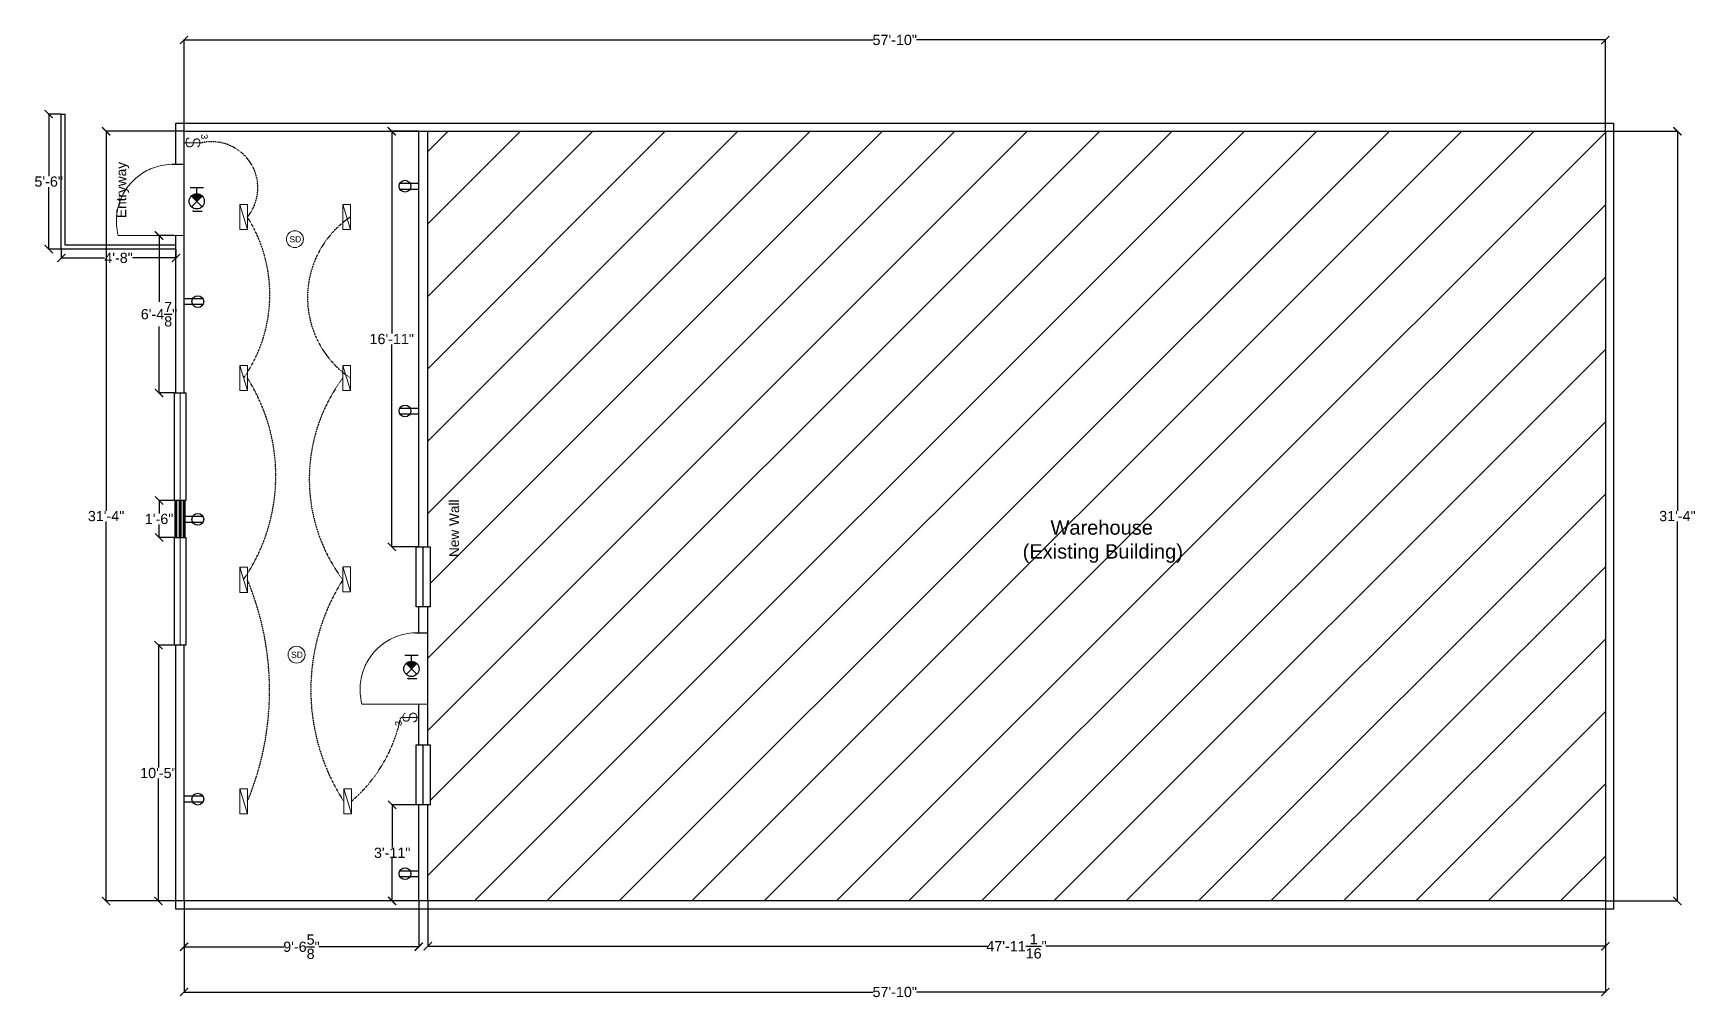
# Model space of a CAD drawing. Header units: inches. Extents: x -323 to 3091, y -1634 to 976.
# Drawn here: x 930 to 1742, y -416 to 55 of the extents above; entities that cross this region are included whole.
import ezdxf

# ---------------------------------------------------------------- set-up
doc = ezdxf.new("R2010")
doc.units = ezdxf.units.IN
doc.header["$MEASUREMENT"] = 0
doc.linetypes.add('ACAD_ISO02W100', pattern=[15, 12, -3])
doc.layers.add('Electrical', color=7, linetype='Continuous', lineweight=20, true_color=0xff0a0a)
doc.layers.add('PDF2_Geometry', color=7, linetype='Continuous')
doc.layers.add('PDF2_Text', color=7, linetype='Continuous')
doc.styles.add('PDF Arial', font='arial.ttf')
doc.styles.get("Standard").update_dxf_attribs({"font": 'arial.ttf'})
doc.dimstyles.get("Standard").update_dxf_attribs({"dimtxt": 5, "dimasz": 0.18, "dimexe": 0.18, "dimexo": 0.0625, "dimgap": 0.09, "dimtad": 0, "dimtih": 1, "dimtoh": 1, "dimdec": 4, "dimzin": 0, "dimdsep": 46, "dimlunit": 4, "dimtxsty": 'Standard', "dimcen": 0.09, "dimadec": 0, "dimazin": 0, "dimtfac": 1, "dimtdec": 4, "dimtofl": 0, "dimtmove": 0, "dimatfit": 3, "dimfxl": 1, "dimtolj": 1, "dimtzin": 0, "dimarcsym": 0})

# ---------------------------------------------------------------- blocks, each defined once
blk = doc.blocks.new('_ArchTick')
at = {"color": 0, "linetype": 'ByBlock', "const_width": 0.15}
blk.add_lwpolyline([(-0.5, -0.5), (0.5, 0.5)], dxfattribs=at)
blk = doc.blocks.new('*D36')
at = {"color": 0, "lineweight": -2, "transparency": 16777216}
for p, q in [((1003.25, -368.65), (1003.25, -413.25)), ((1697.27, -368.65), (1697.27, -413.25)), ((1003.25, -413.07), (1339.64, -413.07)), ((1697.27, -413.07), (1360.88, -413.07))]:
    blk.add_line(p, q, dxfattribs=at)
at = {"layer": 'Defpoints', "color": 0, "transparency": 16777216}
for p in [(1003.25, -368.59), (1697.27, -368.59), (1003.25, -413.07)]:
    blk.add_point(p, dxfattribs=at)
at = {"color": 0, "lineweight": -2, "transparency": 16777216, "xscale": 4, "yscale": 4, "zscale": 4, "rotation": 180}
blk.add_blockref('_ArchTick', (1003.25, -413.07), dxfattribs=at)
at = {"color": 0, "lineweight": -2, "transparency": 16777216, "xscale": 4, "yscale": 4, "zscale": 4}
blk.add_blockref('_ArchTick', (1697.27, -413.07), dxfattribs=at)
at = {"color": 1, "transparency": 16777216, "insert": (1350.26, -413.07), "char_height": 5, "attachment_point": 5}
blk.add_mtext('\\A1;57\'-10"', dxfattribs=at)
blk = doc.blocks.new('*D37')
at = {"color": 0, "lineweight": -2, "transparency": 16777216}
for p, q in [((1697.33, 7.42), (1732.64, 7.42)), ((1732.46, 7.42), (1732.46, -177.94)), ((1732.46, -368.59), (1732.46, -183.23)), ((1697.33, -368.59), (1732.64, -368.59))]:
    blk.add_line(p, q, dxfattribs=at)
at = {"layer": 'Defpoints', "color": 0, "transparency": 16777216}
for p in [(1697.27, 7.42), (1732.46, 7.42), (1697.27, -368.59)]:
    blk.add_point(p, dxfattribs=at)
at = {"color": 0, "lineweight": -2, "transparency": 16777216, "xscale": 4, "yscale": 4, "zscale": 4}
for p, rotation in [((1732.46, 7.42), 90), ((1732.46, -368.59), 270)]:
    blk.add_blockref('_ArchTick', p, dxfattribs=dict(at, rotation=rotation))
at = {"color": 1, "transparency": 16777216, "insert": (1732.46, -180.59), "char_height": 5, "attachment_point": 5}
blk.add_mtext('\\A1;31\'-4"', dxfattribs=at)
blk = doc.blocks.new('*D38')
at = {"color": 0, "lineweight": -2, "transparency": 16777216}
for p, q in [((1003.25, -368.65), (1003.25, -391.13)), ((1117.85, -368.65), (1117.85, -391.13)), ((1003.25, -390.95), (1051.99, -390.95)), ((1117.85, -390.95), (1069.11, -390.95))]:
    blk.add_line(p, q, dxfattribs=at)
at = {"layer": 'Defpoints', "color": 0, "transparency": 16777216}
for p in [(1003.25, -368.59), (1117.85, -368.59), (1003.25, -390.95)]:
    blk.add_point(p, dxfattribs=at)
at = {"color": 0, "lineweight": -2, "transparency": 16777216, "xscale": 4, "yscale": 4, "zscale": 4, "rotation": 180}
blk.add_blockref('_ArchTick', (1003.25, -390.95), dxfattribs=at)
at = {"color": 0, "lineweight": -2, "transparency": 16777216, "xscale": 4, "yscale": 4, "zscale": 4}
blk.add_blockref('_ArchTick', (1117.85, -390.95), dxfattribs=at)
at = {"color": 1, "transparency": 16777216, "insert": (1060.55, -390.95), "char_height": 5, "attachment_point": 5}
blk.add_mtext('\\A1;9\'-6{\\H1x;\\S5/8;}"', dxfattribs=at)
blk = doc.blocks.new('*D39')
at = {"color": 0, "lineweight": -2, "transparency": 16777216}
for p, q in [((943.25, -50.24), (943.25, -54.67)), ((943.25, -54.49), (964.41, -54.49)), ((999.25, -54.49), (978.09, -54.49)), ((999.25, -50.24), (999.25, -54.67))]:
    blk.add_line(p, q, dxfattribs=at)
at = {"layer": 'Defpoints', "color": 0, "transparency": 16777216}
for p in [(943.25, -50.18), (943.25, -54.49), (999.25, -50.18)]:
    blk.add_point(p, dxfattribs=at)
at = {"color": 0, "lineweight": -2, "transparency": 16777216, "xscale": 4, "yscale": 4, "zscale": 4, "rotation": 180}
blk.add_blockref('_ArchTick', (943.25, -54.49), dxfattribs=at)
at = {"color": 0, "lineweight": -2, "transparency": 16777216, "xscale": 4, "yscale": 4, "zscale": 4}
blk.add_blockref('_ArchTick', (999.25, -54.49), dxfattribs=at)
at = {"color": 1, "transparency": 16777216, "insert": (971.25, -54.49), "char_height": 5, "attachment_point": 5}
blk.add_mtext('\\A1;4\'-8"', dxfattribs=at)
blk = doc.blocks.new('*D40')
at = {"color": 0, "lineweight": -2, "transparency": 16777216}
for p, q in [((943.19, 15.82), (936.95, 15.82)), ((937.13, 15.82), (937.13, -14.54)), ((937.13, -50.18), (937.13, -19.82)), ((943.19, -50.18), (936.95, -50.18))]:
    blk.add_line(p, q, dxfattribs=at)
at = {"layer": 'Defpoints', "color": 0, "transparency": 16777216}
for p in [(937.13, 15.82), (943.25, 15.82), (943.25, -50.18)]:
    blk.add_point(p, dxfattribs=at)
at = {"color": 0, "lineweight": -2, "transparency": 16777216, "xscale": 4, "yscale": 4, "zscale": 4}
for p, rotation in [((937.13, 15.82), 90), ((937.13, -50.18), 270)]:
    blk.add_blockref('_ArchTick', p, dxfattribs=dict(at, rotation=rotation))
at = {"color": 1, "transparency": 16777216, "insert": (937.13, -17.18), "char_height": 5, "attachment_point": 5}
blk.add_mtext('\\A1;5\'-6"', dxfattribs=at)
blk = doc.blocks.new('*D33')
at = {"color": 0, "lineweight": -2, "transparency": 16777216}
for p, q in [((1001.15, -243.61), (990.53, -243.61)), ((990.71, -243.61), (990.71, -303.46)), ((990.71, -368.59), (990.71, -308.74)), ((1003.19, -368.59), (990.53, -368.59))]:
    blk.add_line(p, q, dxfattribs=at)
at = {"layer": 'Defpoints', "color": 0, "transparency": 16777216}
for p in [(990.71, -243.61), (1001.21, -243.61), (1003.25, -368.59)]:
    blk.add_point(p, dxfattribs=at)
at = {"color": 0, "lineweight": -2, "transparency": 16777216, "xscale": 4, "yscale": 4, "zscale": 4}
for p, rotation in [((990.71, -243.61), 90), ((990.71, -368.59), 270)]:
    blk.add_blockref('_ArchTick', p, dxfattribs=dict(at, rotation=rotation))
at = {"color": 1, "transparency": 16777216, "insert": (990.71, -306.1), "char_height": 5, "attachment_point": 5}
blk.add_mtext('\\A1;10\'-5"', dxfattribs=at)
blk = doc.blocks.new('*D41')
at = {"color": 0, "lineweight": -2, "transparency": 16777216}
for p, q in [((999.19, -172.98), (990.87, -172.98)), ((991.05, -172.98), (991.05, -179.36)), ((991.05, -191.01), (991.05, -184.64)), ((999.19, -191.01), (990.87, -191.01))]:
    blk.add_line(p, q, dxfattribs=at)
at = {"layer": 'Defpoints', "color": 0, "transparency": 16777216}
for p in [(991.05, -172.98), (999.25, -172.98), (999.25, -191.01)]:
    blk.add_point(p, dxfattribs=at)
at = {"color": 0, "lineweight": -2, "transparency": 16777216, "xscale": 4, "yscale": 4, "zscale": 4}
for p, rotation in [((991.05, -172.98), 90), ((991.05, -191.01), 270)]:
    blk.add_blockref('_ArchTick', p, dxfattribs=dict(at, rotation=rotation))
at = {"color": 1, "transparency": 16777216, "insert": (991.05, -182), "char_height": 5, "attachment_point": 5}
blk.add_mtext('\\A1;1\'-6"', dxfattribs=at)
blk = doc.blocks.new('*D35')
at = {"color": 0, "lineweight": -2, "transparency": 16777216}
for p, q in [((1003.19, 7.42), (964.97, 7.42)), ((965.15, 7.42), (965.15, -177.94)), ((965.15, -368.59), (965.15, -183.23)), ((999.19, -368.59), (964.97, -368.59))]:
    blk.add_line(p, q, dxfattribs=at)
at = {"layer": 'Defpoints', "color": 0, "transparency": 16777216}
for p in [(965.15, 7.42), (1003.25, 7.42), (999.25, -368.59)]:
    blk.add_point(p, dxfattribs=at)
at = {"color": 0, "lineweight": -2, "transparency": 16777216, "xscale": 4, "yscale": 4, "zscale": 4}
for p, rotation in [((965.15, 7.42), 90), ((965.15, -368.59), 270)]:
    blk.add_blockref('_ArchTick', p, dxfattribs=dict(at, rotation=rotation))
at = {"color": 1, "transparency": 16777216, "insert": (965.15, -180.59), "char_height": 5, "attachment_point": 5}
blk.add_mtext('\\A1;31\'-4"', dxfattribs=at)
blk = doc.blocks.new('*D42')
at = {"color": 0, "lineweight": -2, "transparency": 16777216}
for p, q in [((998.45, -43.51), (990.82, -43.51)), ((991, -43.51), (991, -75.96)), ((991, -120.39), (991, -87.93)), ((998.45, -120.39), (990.82, -120.39))]:
    blk.add_line(p, q, dxfattribs=at)
at = {"layer": 'Defpoints', "color": 0, "transparency": 16777216}
for p in [(991, -43.51), (998.51, -43.51), (998.51, -120.39)]:
    blk.add_point(p, dxfattribs=at)
at = {"color": 0, "lineweight": -2, "transparency": 16777216, "xscale": 4, "yscale": 4, "zscale": 4}
for p, rotation in [((991, -43.51), 90), ((991, -120.39), 270)]:
    blk.add_blockref('_ArchTick', p, dxfattribs=dict(at, rotation=rotation))
at = {"color": 1, "transparency": 16777216, "insert": (991, -81.95), "char_height": 5, "attachment_point": 5}
blk.add_mtext('\\A1;6\'-4{\\H1x;\\S7/8;}"', dxfattribs=at)
blk = doc.blocks.new('*D34')
at = {"color": 0, "lineweight": -2, "transparency": 16777216}
for p, q in [((1117.79, -321.59), (1104.67, -321.59)), ((1104.85, -321.59), (1104.85, -342.45)), ((1104.85, -368.59), (1104.85, -347.74)), ((1117.79, -368.59), (1104.67, -368.59))]:
    blk.add_line(p, q, dxfattribs=at)
at = {"layer": 'Defpoints', "color": 0, "transparency": 16777216}
for p in [(1104.85, -321.59), (1117.85, -321.59), (1117.85, -368.59)]:
    blk.add_point(p, dxfattribs=at)
at = {"color": 0, "lineweight": -2, "transparency": 16777216, "xscale": 4, "yscale": 4, "zscale": 4}
for p, rotation in [((1104.85, -321.59), 90), ((1104.85, -368.59), 270)]:
    blk.add_blockref('_ArchTick', p, dxfattribs=dict(at, rotation=rotation))
at = {"color": 1, "transparency": 16777216, "insert": (1104.85, -345.09), "char_height": 5, "attachment_point": 5}
blk.add_mtext('\\A1;3\'-11"', dxfattribs=at)
blk = doc.blocks.new('*D43')
at = {"color": 0, "lineweight": -2, "transparency": 16777216}
for p, q in [((1117.79, 7.42), (1104.47, 7.42)), ((1104.65, 7.42), (1104.65, -91.45)), ((1104.65, -195.61), (1104.65, -96.74)), ((1117.79, -195.61), (1104.47, -195.61))]:
    blk.add_line(p, q, dxfattribs=at)
at = {"layer": 'Defpoints', "color": 0, "transparency": 16777216}
for p in [(1117.85, 7.42), (1104.65, -195.61), (1117.85, -195.61)]:
    blk.add_point(p, dxfattribs=at)
at = {"color": 0, "lineweight": -2, "transparency": 16777216, "xscale": 4, "yscale": 4, "zscale": 4}
for p, rotation in [((1104.65, 7.42), 90), ((1104.65, -195.61), 270)]:
    blk.add_blockref('_ArchTick', p, dxfattribs=dict(at, rotation=rotation))
at = {"color": 1, "transparency": 16777216, "insert": (1104.65, -94.09), "char_height": 5, "attachment_point": 5}
blk.add_mtext('\\A1;16\'-11"', dxfattribs=at)
blk = doc.blocks.new('*D44')
at = {"color": 0, "lineweight": -2, "transparency": 16777216}
for p, q in [((1122.21, -368.65), (1122.21, -390.87)), ((1697.27, -368.65), (1697.27, -390.87)), ((1122.21, -390.69), (1395.51, -390.69)), ((1697.27, -390.69), (1423.97, -390.69))]:
    blk.add_line(p, q, dxfattribs=at)
at = {"layer": 'Defpoints', "color": 0, "transparency": 16777216}
for p in [(1122.21, -368.59), (1697.27, -368.59), (1697.27, -390.69)]:
    blk.add_point(p, dxfattribs=at)
at = {"color": 0, "lineweight": -2, "transparency": 16777216, "xscale": 4, "yscale": 4, "zscale": 4, "rotation": 180}
blk.add_blockref('_ArchTick', (1122.21, -390.69), dxfattribs=at)
at = {"color": 0, "lineweight": -2, "transparency": 16777216, "xscale": 4, "yscale": 4, "zscale": 4}
blk.add_blockref('_ArchTick', (1697.27, -390.69), dxfattribs=at)
at = {"color": 1, "transparency": 16777216, "insert": (1409.74, -390.69), "char_height": 5, "attachment_point": 5}
blk.add_mtext('\\A1;47\'-11{\\H1x;\\S1/16;}"', dxfattribs=at)
blk = doc.blocks.new('Smoke Detector')
at = {"layer": 'Electrical', "transparency": 33554687}
blk.add_circle((0, 2.75), 4.12, dxfattribs=at)
at = {"layer": 'Electrical', "transparency": 33554687, "insert": (1.58, 0.02), "char_height": 3, "width": 5.82, "attachment_point": 7, "rotation": 90}
blk.add_mtext('\\fArial|b0|i0|c0|p0;SD\\P', dxfattribs=at)
blk = doc.blocks.new('Three Way')
at = {"layer": 'Electrical', "transparency": 33554687}
blk.add_line((0.84, 0), (0.84, 7), dxfattribs=at)
blk.add_lwpolyline([(-0.91, 2.01), (-0.91, 1.81), (-0.86, 1.61), (-0.79, 1.42), (-0.68, 1.25), (-0.55, 1.1), (-0.51, 1.06), (-0.38, 0.97), (-0.18, 0.88), (0.15, 0.79), (0.64, 0.76), (1.14, 0.8), (1.54, 0.91), (1.79, 1.02), (1.91, 1.1), (2.16, 1.31), (2.31, 1.49), (2.41, 1.66), (2.47, 1.81), (2.5, 1.96), (2.5, 2.03), (2.49, 2.18), (2.43, 2.43), (2.28, 2.77), (2.07, 3.08), (1.86, 3.3), (1.77, 3.37), (1.67, 3.44), (1.49, 3.51), (0.23, 3.71), (0.07, 3.76), (-0.01, 3.81), (-0.06, 3.84), (-0.28, 4.05), (-0.47, 4.29), (-0.58, 4.51), (-0.65, 4.7), (-0.68, 4.87), (-0.68, 5.01), (-0.66, 5.17), (-0.6, 5.33), (-0.51, 5.5), (-0.36, 5.69), (-0.15, 5.87), (0.02, 5.98), (0.23, 6.07), (0.54, 6.15), (0.92, 6.17), (1.25, 6.14), (1.44, 6.09), (1.73, 5.97), (1.98, 5.82), (2.21, 5.62), (2.4, 5.38), (2.49, 5.24)], dxfattribs=at)
at = {"layer": 'Electrical', "transparency": 33554687, "insert": (-2.5, 6.56), "char_height": 2.5628, "width": 2.0222, "attachment_point": 7}
blk.add_mtext('\\fArial|b0|i0|c0|p0;3\\P', dxfattribs=at)
blk = doc.blocks.new('*D45')
at = {"color": 0, "lineweight": -2, "transparency": 16777216}
for p, q in [((1003.25, 7.48), (1003.25, 52.18)), ((1003.25, 52), (1339.64, 52)), ((1697.27, 52), (1360.88, 52)), ((1697.27, 7.48), (1697.27, 52.18))]:
    blk.add_line(p, q, dxfattribs=at)
at = {"layer": 'Defpoints', "color": 0, "transparency": 16777216}
for p in [(1697.27, 52), (1003.25, 7.42), (1697.27, 7.42)]:
    blk.add_point(p, dxfattribs=at)
at = {"color": 0, "lineweight": -2, "transparency": 16777216, "xscale": 4, "yscale": 4, "zscale": 4, "rotation": 180}
blk.add_blockref('_ArchTick', (1003.25, 52), dxfattribs=at)
at = {"color": 0, "lineweight": -2, "transparency": 16777216, "xscale": 4, "yscale": 4, "zscale": 4}
blk.add_blockref('_ArchTick', (1697.27, 52), dxfattribs=at)
at = {"color": 1, "transparency": 16777216, "insert": (1350.26, 52), "char_height": 5, "attachment_point": 5}
blk.add_mtext('\\A1;57\'-10"', dxfattribs=at)

msp = doc.modelspace()

# ---------------------------------------------------------------- hatches: boundary and pattern name
h = msp.add_hatch()
h.set_pattern_fill('ANSI31', color=256, scale=200)
h.set_pattern_definition([(45, (1245.423, -20.744), (-17.6777, 17.6777), [])])
h.paths.add_polyline_path([(1122.21229, 7.41889), (1122.21229, -195.60791), (1123.44813, -195.60791), (1123.44813, -224.82909), (1122.21229, -224.82909), (1122.21229, -237.6449), (1122.21229, -272.38175), (1122.21229, -292.37032), (1123.44813, -292.37032), (1123.44813, -321.5915), (1122.21229, -321.5915), (1122.21229, -368.59001), (1697.26759, -368.59001), (1697.26759, 7.41889)])
h.paths.add_polyline_path([(1410.39776, -205.1989), (1492.1631, -205.1989), (1492.1631, -178.9879), (1410.39776, -178.9879)], flags=24)
h.paths.add_polyline_path([(1140.10894, -202.2863), (1140.10894, -171.75832), (1130.27789, -171.75832), (1130.27789, -202.2863)], flags=24)
h = msp.add_hatch(color=1)
h.dxf.hatch_style = 1
h.paths.add_polyline_path([(1006.77463, -24.19844), (1009.4511, -26.86299), (1012.0773, -24.23241, 0.419282827)])
h.paths.add_polyline_path([(1007.52399, -31.58254), (1007.99828, -31.76689), (1007.99828, -31.58254), (1007.99828, -31.39819)])
h = msp.add_hatch(color=1)
h.dxf.hatch_style = 1
h.paths.add_polyline_path([(1111.61131, -252.6034), (1114.28777, -255.26795), (1116.91397, -252.63737, 0.419282827)])
h.paths.add_polyline_path([(1112.83496, -259.80315), (1112.36067, -259.9875), (1112.83496, -260.17184), (1112.83496, -259.9875)])

# ---------------------------------------------------------------- linework, layer by layer
for p, q in [((943.24908, 15.81913), (945.24929, 15.81913)), ((997.18593, -8.73767), (1003.25101, -8.73767)), ((1003.25101, -43.50775), (1003.25101, -8.73767)), ((1116.1472, -237.61167), (1122.21229, -237.61167)), ((1122.21229, -272.38175), (1122.21229, -237.6449))]:
    msp.add_line(p, q)
at = {"color": 1}
for p, q in [((1006.16346, -20.09458), (1012.70809, -20.09458)), ((1006.77463, -24.19844), (1012.0439, -29.44425)), ((1006.82478, -29.49368), (1012.0773, -24.23241)), ((1009.40927, -23.10369), (1009.40927, -20.09458)), ((1108.59943, -20.81641), (1117.81272, -20.81641)), ((1108.64002, -17.9777), (1117.85331, -17.9777)), ((1007.99828, -31.39819), (1007.52399, -31.58254)), ((1007.99828, -31.76689), (1007.52399, -31.58254)), ((1007.99828, -31.58254), (1007.99828, -31.39819)), ((1007.99828, -31.58254), (1012.0641, -31.58254)), ((1007.99828, -31.58254), (1007.99828, -31.76689)), ((1012.4237, -77.25612), (1003.21042, -77.25612)), ((1012.4643, -74.41742), (1003.25101, -74.41742)), ((1108.64002, -127.77534), (1117.85331, -127.77534)), ((1108.59943, -130.61405), (1117.81272, -130.61405)), ((1012.4237, -183.66178), (1003.21042, -183.66178)), ((1012.4643, -180.82307), (1003.25101, -180.82307)), ((1111.00014, -248.49953), (1117.54477, -248.49953)), ((1114.24594, -251.50865), (1114.24594, -248.49953)), ((1111.61131, -252.6034), (1116.88058, -257.84921)), ((1111.66146, -257.89864), (1116.91397, -252.63737)), ((1112.83496, -259.80315), (1112.36067, -259.9875)), ((1112.83496, -259.9875), (1112.83496, -259.80315)), ((1112.83496, -260.17184), (1112.36067, -259.9875)), ((1112.83496, -259.9875), (1116.90078, -259.9875)), ((1112.83496, -259.9875), (1112.83496, -260.17184)), ((1012.4237, -320.29343), (1003.21042, -320.29343)), ((1012.4643, -317.45472), (1003.25101, -317.45472)), ((1108.59943, -356.66201), (1117.81272, -356.66201)), ((1108.64002, -353.8233), (1117.85331, -353.8233))]:
    msp.add_line(p, q, dxfattribs=at)
at = {"color": 5}
for p, q in [((1120.01635, -224.82938), (1120.01635, -195.60791)), ((1120.01635, -321.59179), (1120.01635, -292.37032))]:
    msp.add_line(p, q, dxfattribs=at)
for points in [[(998.50983, -172.98445), (998.50983, -120.38579), (1004.06552, -120.38579), (1004.06552, -172.98445)], [(998.50984, -243.61116), (998.50984, -191.0125), (1004.06553, -191.0125), (1004.06553, -243.61116)], [(1116.58458, -224.82909), (1116.58458, -195.60791), (1123.44813, -195.60791), (1123.44813, -224.82909)], [(1116.58458, -321.5915), (1116.58458, -292.37032), (1123.44813, -292.37032), (1123.44813, -321.5915)]]:
    msp.add_lwpolyline(points, close=True, dxfattribs=at)
at = {"color": 1}
for centre, radius in [((1009.40927, -26.82135), 3.71765), ((1111.12359, -19.43286), 2.87847), ((1009.94014, -75.80097), 2.87847), ((1111.12359, -129.2305), 2.87847), ((1009.94014, -182.20662), 2.87847), ((1114.24594, -255.2263), 3.71765), ((1009.94014, -318.83827), 2.87847), ((1111.12359, -355.27846), 2.87847)]:
    msp.add_circle(centre, radius, dxfattribs=at)
at = {"color": 1, "linetype": 'ACAD_ISO02W100', "ltscale": 0.005}
for centre, radius, start, end in [((1016.72252, -20.20541), 22.52425, 320.69400653, 101.9272445), ((973.96452, -72.4135), 71.1468, 325.08633253, 32.22607923), ((1110.93433, -73.80297), 47.41108, 123.94866396, 236.05133604), ((958.81617, -160.92579), 89.21571, 325.46012897, 32.39075916), ((1146.67517, -162.41634), 82.29599, 143.21275694, 216.78724306), ((904.24199, -265.82199), 140.73276, 337.38229471, 22.6177032), ((1165.4044, -265.46498), 100.27086, 147.57410062, 212.91056527), ((1037.09073, -264.22418), 73.43039, 310.63918281, 348.46052044)]:
    msp.add_arc(centre, radius, start, end, dxfattribs=at)
at = {"layer": 'PDF2_Geometry'}
for points in [[(999.25059, -50.18246), (943.24908, -50.18246), (943.24908, 15.81913)], [(999.25059, -48.18225), (945.24929, -48.18225), (945.24929, 15.81913)], [(999.25057, -8.73767), (999.25057, 11.41932), (1701.26803, 11.41932), (1701.26803, -372.59045), (999.25057, -372.59045), (999.25057, -243.61116)], [(1003.25101, -8.73767), (1003.25101, 7.41889), (1697.26759, 7.41889), (1697.26759, -368.59001), (1003.25101, -368.59001), (1003.25101, -243.61116)], [(1117.85331, -195.60791), (1117.85331, 7.41892)], [(1122.21229, -195.60791), (1122.21229, 7.41892)], [(999.25057, -120.38579), (999.25057, -43.50775)], [(1003.25101, -120.38579), (1003.25101, -43.50775)], [(1117.85331, -237.6449), (1117.85331, -224.82909)], [(1122.21229, -237.6449), (1122.21229, -224.82909)], [(1117.85331, -292.18253), (1117.85331, -272.38175)], [(1122.21229, -292.18253), (1122.21229, -272.38175)], [(1117.85331, -368.59001), (1117.85331, -321.5915)], [(1122.21229, -368.59001), (1122.21229, -321.5915)]]:
    msp.add_lwpolyline(points, dxfattribs=at)
at = {"layer": 'PDF2_Geometry', "lineweight": 20}
for points in [[(997.18593, -8.73767), (995.80076, -8.80414), (994.49538, -8.93029), (993.25873, -9.10876), (992.08161, -9.33215), (990.95789, -9.59554), (989.88203, -9.89524), (988.84976, -10.22755), (987.85737, -10.59002), (986.90181, -10.9808), (985.98122, -11.39743), (985.09379, -11.83867), (984.23642, -12.30391), (983.40912, -12.79069), (982.61067, -13.29901), (981.83861, -13.82826), (981.09294, -14.37658), (980.37304, -14.94459), (979.6777, -15.53168), (979.00629, -16.13662), (978.35942, -16.75941), (977.73527, -17.40004), (977.13505, -18.0579), (976.55693, -18.73299), (976.00212, -19.42593), (975.46941, -20.13549), (974.96002, -20.86228), (974.47334, -21.60568), (974.00937, -22.36693), (973.56872, -23.14541), (973.15139, -23.94173), (972.75738, -24.75591), (972.38792, -25.58854), (972.04362, -26.44026), (971.72449, -27.31043), (971.43174, -28.20092), (971.166, -29.11171), (970.9291, -30.04342), (970.72105, -30.99791), (970.5443, -31.97578), (970.40008, -32.97826), (970.29083, -34.0066), (970.21842, -35.06324), (970.1865, -36.15003), (970.19816, -37.27006), (970.25708, -38.42578), (970.36939, -39.6215), (970.54123, -40.86215), (970.78181, -42.15449), (971.10279, -43.50775), (1003.25101, -43.50775)], [(1116.1472, -237.61167), (1114.76203, -237.67814), (1113.45665, -237.80429), (1112.22, -237.98276), (1111.04288, -238.20615), (1109.91916, -238.46954), (1108.84331, -238.76924), (1107.81103, -239.10156), (1106.81864, -239.46402), (1105.86308, -239.8548), (1104.9425, -240.27143), (1104.05506, -240.71267), (1103.19769, -241.17791), (1102.37039, -241.66469), (1101.57194, -242.17301), (1100.79988, -242.70226), (1100.05421, -243.25058), (1099.33432, -243.81859), (1098.63897, -244.40568), (1097.96756, -245.01062), (1097.3207, -245.63341), (1096.69654, -246.27404), (1096.09633, -246.9319), (1095.5182, -247.60699), (1094.9634, -248.29993), (1094.43069, -249.00949), (1093.9213, -249.73628), (1093.43462, -250.47968), (1092.97064, -251.24093), (1092.52999, -252.01941), (1092.11266, -252.81574), (1091.71865, -253.62991), (1091.34919, -254.46255), (1091.0049, -255.31426), (1090.68576, -256.18443), (1090.39302, -257.07492), (1090.12727, -257.98571), (1089.89038, -258.91742), (1089.68233, -259.87191), (1089.50558, -260.84978), (1089.36135, -261.85226), (1089.25211, -262.8806), (1089.17969, -263.93724), (1089.14778, -265.02403), (1089.15944, -266.14406), (1089.21835, -267.29978), (1089.33067, -268.4955), (1089.50251, -269.73615), (1089.74309, -271.02849), (1090.06406, -272.38175), (1122.21229, -272.38175)]]:
    msp.add_lwpolyline(points, dxfattribs=at)
at = {"layer": 'PDF2_Geometry', "lineweight": 5}
for points in [[(1034.15119, -40.60243), (1030.46078, -28.34489)], [(1034.15119, -40.60243), (1030.46078, -28.34489)], [(1084.45762, -40.60243), (1080.76721, -28.34489)], [(1034.15119, -119.26254), (1030.46078, -107.005)], [(1034.15119, -119.26254), (1030.46078, -107.005)], [(1084.45762, -119.26105), (1080.76721, -107.00351)], [(1034.15119, -217.82767), (1030.46078, -205.57013)], [(1034.15119, -217.82767), (1030.46078, -205.57013)], [(1084.45762, -217.63805), (1080.76721, -205.38051)], [(1034.15119, -326.07384), (1030.46078, -313.8163)], [(1034.15119, -326.07384), (1030.46078, -313.8163)], [(1084.91545, -326.07384), (1081.22504, -313.8163)], [(1084.91545, -326.07384), (1081.22504, -313.8163)]]:
    msp.add_lwpolyline(points, dxfattribs=at)
for points in [[(1030.46078, -40.60243), (1030.46078, -28.34489), (1034.15119, -28.34489), (1034.15119, -40.60243)], [(1080.76721, -40.60243), (1080.76721, -28.34489), (1084.45762, -28.34489), (1084.45762, -40.60243)], [(1030.46078, -119.26254), (1030.46078, -107.005), (1034.15119, -107.005), (1034.15119, -119.26254)], [(1080.76721, -119.26105), (1080.76721, -107.00351), (1084.45762, -107.00351), (1084.45762, -119.26105)], [(1030.46078, -217.82767), (1030.46078, -205.57013), (1034.15119, -205.57013), (1034.15119, -217.82767)], [(1080.76721, -217.63805), (1080.76721, -205.38051), (1084.45762, -205.38051), (1084.45762, -217.63805)], [(1030.46078, -326.07384), (1030.46078, -313.8163), (1034.15119, -313.8163), (1034.15119, -326.07384)], [(1081.22504, -326.07384), (1081.22504, -313.8163), (1084.91545, -313.8163), (1084.91545, -326.07384)]]:
    msp.add_lwpolyline(points, close=True, dxfattribs=at)
at = {"layer": 'PDF2_Geometry', "color": 5, "lineweight": 18}
for points in [[(1001.25079, -172.98445), (1001.25079, -120.38579)], [(1001.2508, -243.61116), (1001.2508, -191.0125)]]:
    msp.add_lwpolyline(points, dxfattribs=at)
at = {"layer": 'PDF2_Geometry', "lineweight": 120}
for points in [[(999.25057, -191.0125), (999.25057, -172.98445)], [(1001.25079, -191.0125), (1001.25079, -172.98445)], [(1003.25101, -191.0125), (1003.25101, -172.98445)]]:
    msp.add_lwpolyline(points, dxfattribs=at)

# ---------------------------------------------------------------- block references
at = {"color": 0, "linetype": 'Continuous', "lineweight": 0, "transparency": 33554687, "xscale": 1.259499308428796, "yscale": 1.259499308428796, "zscale": 1.259499308428796}
for p, rotation in [((1003.25101, 2.88459), 270), ((1117.85331, -279.96546), 90)]:
    msp.add_blockref('Three Way', p, dxfattribs=dict(at, rotation=rotation))
at = {"layer": 'Electrical', "color": 0, "transparency": 33554687, "rotation": 270}
for p in [(1054.61795, -45.31302), (1055.42856, -248.27749)]:
    msp.add_blockref('Smoke Detector', p, dxfattribs=at)

# ---------------------------------------------------------------- texts
at = {"layer": 'PDF2_Text', "char_height": 4.77071, "attachment_point": 7, "rotation": 90, "style": 'PDF Arial'}
for s, insert in [('Entryway', (976.40242, -34.98196)), ('New Wall', (1137.58202, -200.58597))]:
    msp.add_mtext(s, dxfattribs=dict(at, insert=insert))
at = {"layer": 'PDF2_Text', "insert": (1412.73984, -203.43458), "char_height": 7, "width": 84.0063511, "attachment_point": 7, "style": 'PDF Arial'}
msp.add_mtext('     Warehouse\\P(Existing Building)', dxfattribs=at)

# ---------------------------------------------------------------- dimensions: what is measured, and where the dimension line sits
at = {"color": 3}
dim = msp.add_linear_dim(base=(1697.26759, 52.0035), p1=(1003.25101, 7.41889), p2=(1697.26759, 7.41889), dimstyle='Standard', override={"dimasz": 4, "dimblk1": 'ArchTick', "dimblk2": 'ArchTick', "dimsah": 1, "dimclrt": 1}, dxfattribs=at)
dim.commit()
dim.dimension.update_dxf_attribs({"geometry": '*D45', "text_midpoint": (1350.2593, 52.0035)})
for base, p1, p2, angle, picture, middle in [((937.1314, 15.81913), (943.24908, -50.18246), (943.24908, 15.81913), 90, '*D40', (937.1314, -17.18167)), ((965.14771, 7.41889), (999.25057, -368.59001), (1003.25101, 7.41889), 90, '*D35', (965.14771, -180.58556)), ((1104.65195, -195.60791), (1117.85331, 7.41892), (1117.85331, -195.60791), 90, '*D43', (1104.65195, -94.0945)), ((991.00072, -43.50775), (998.50983, -120.38579), (998.50983, -43.50775), 90, '*D42', (991.00072, -81.94677)), ((943.24908, -54.49041), (999.25059, -50.18246), (943.24908, -50.18246), 180, '*D39', (971.24983, -54.49041)), ((991.049123, -172.984452), (999.250571, -191.012498), (999.250571, -172.984452), 90, '*D41', (991.049123, -181.998475)), ((990.712375, -243.61116), (1003.251007, -368.590015), (1001.213911, -243.61116), 90, '*D33', (990.712375, -306.100588)), ((1104.85462, -321.5915), (1117.85331, -368.59001), (1117.85331, -321.5915), 90, '*D34', (1104.85462, -345.09076)), ((1003.25101, -413.06802), (1697.26759, -368.59001), (1003.25101, -368.59001), 180, '*D36', (1350.2593, -413.06802)), ((1003.25101, -390.95027), (1117.85331, -368.59001), (1003.25101, -368.59001), 180, '*D38', (1060.55216, -390.95027)), ((1697.26759, -390.69043), (1122.21229, -368.59001), (1697.26759, -368.59001), 180, '*D44', (1409.73994, -390.69043))]:
    dim = msp.add_linear_dim(base=base, p1=p1, p2=p2, angle=angle, dimstyle='Standard', override={"dimasz": 4, "dimblk1": 'ArchTick', "dimblk2": 'ArchTick', "dimsah": 1, "dimclrt": 1}, dxfattribs=at)
    dim.commit()
    dim.dimension.update_dxf_attribs({"geometry": picture, "text_midpoint": middle})
dim = msp.add_linear_dim(base=(1732.46357, 7.41889), p1=(1697.26759, -368.59001), p2=(1697.26759, 7.41889), angle=90, dimstyle='Standard', override={"dimasz": 4, "dimblk1": 'ArchTick', "dimblk2": 'ArchTick', "dimsah": 1, "dimclrt": 1}, dxfattribs=at)
dim.commit()
dim.dimension.update_dxf_attribs({"geometry": '*D37', "text_midpoint": (1732.46357, -180.58556), "dimtype": 160})

doc.saveas('drawing.dxf')
